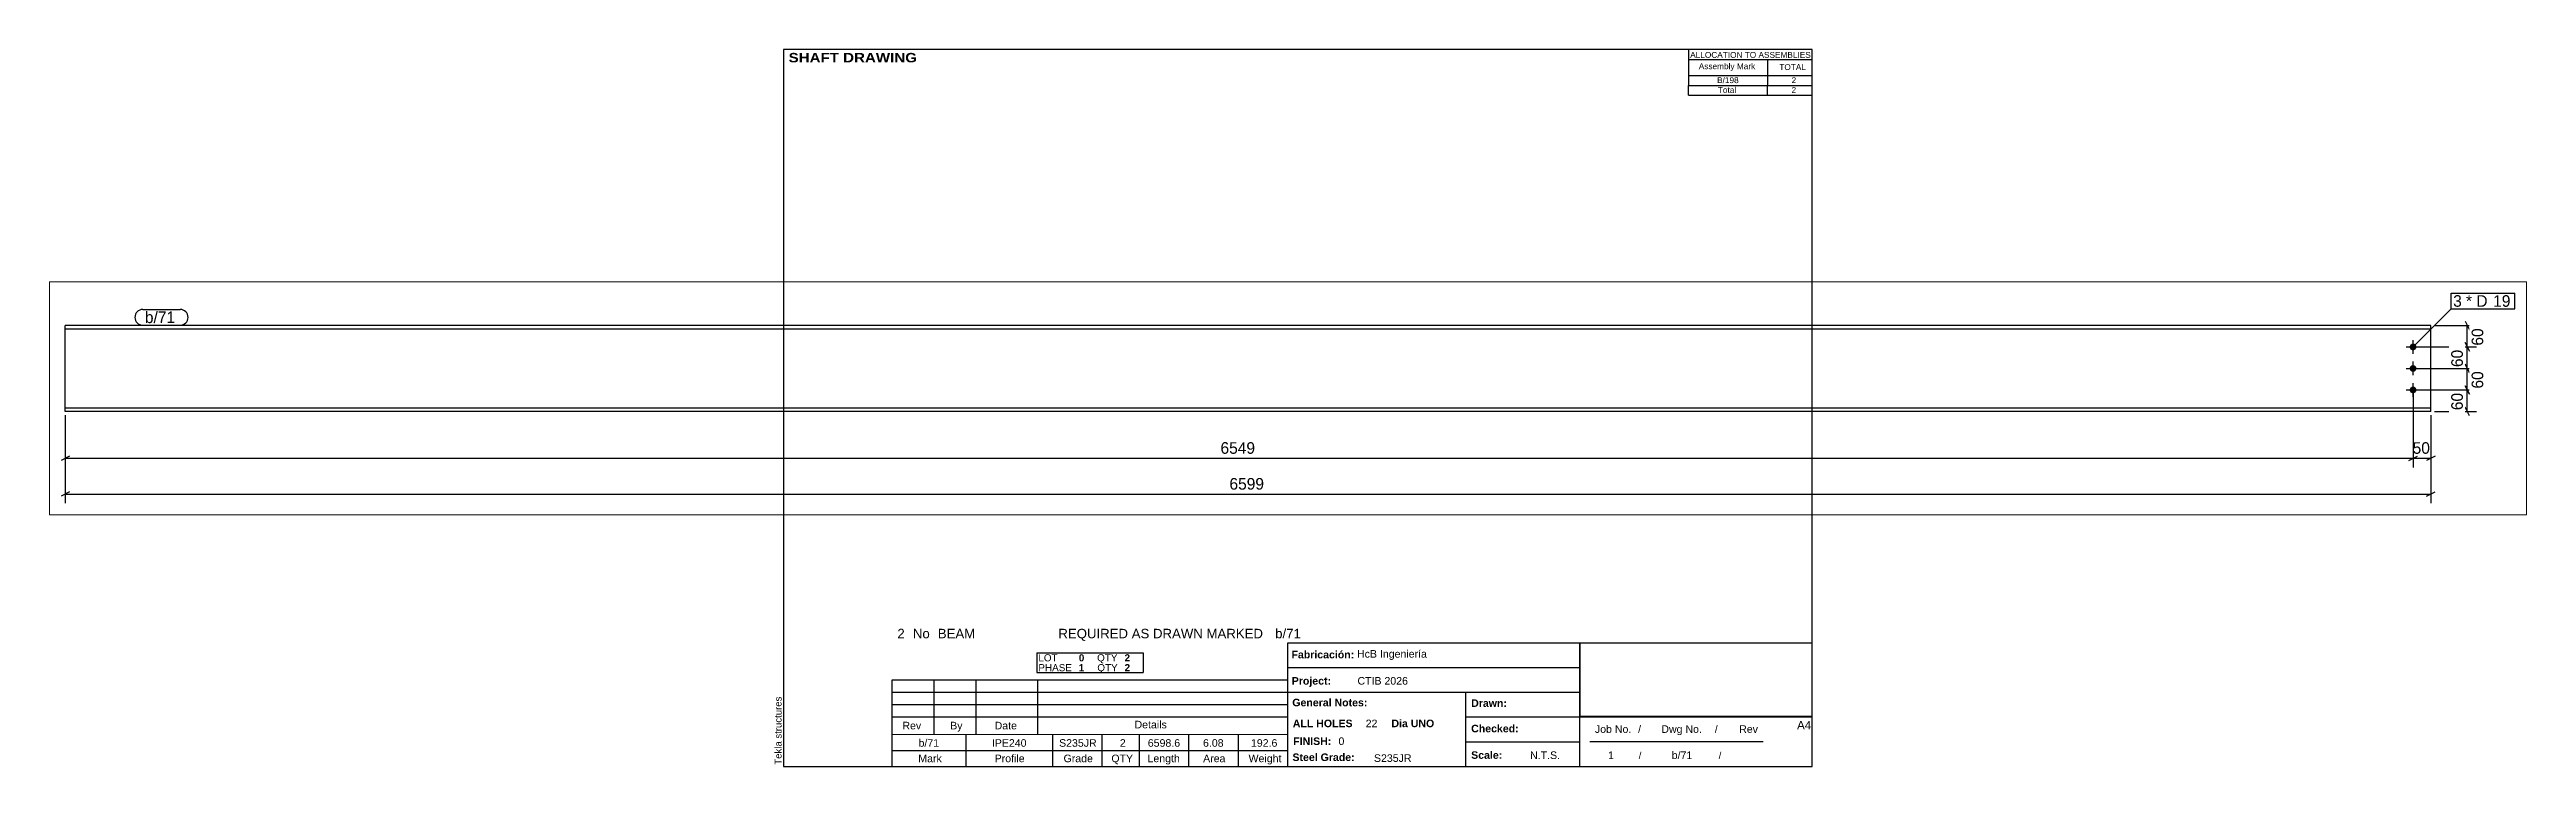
# Paper-space layout 'Layout1' of a CAD drawing. Header units: millimetres. Extents: x -200 to 491, y 5 to 205.
# The model-space entities are those that its viewports show. They can reach past a viewport. Long polylines and large blocks are cut down to what shows.
import ezdxf

# ---------------------------------------------------------------- set-up
doc = ezdxf.new("R2010")
doc.units = ezdxf.units.MM
doc.layers.add('Viewport layer', color=7, linetype='Continuous', plot=False)
doc.styles.add('Arial', font='ARIAL.TTF', dxfattribs={"height": 0.2})
doc.styles.add('Arial Black', font='ARIBLK.TTF', dxfattribs={"height": 0.2})
doc.styles.add('Arial Bold', font='ARIALBD.TTF', dxfattribs={"height": 0.2})
doc.styles.add('Comic Sans MS', font='COMIC.TTF', dxfattribs={"height": 0.2})

msp = doc.modelspace()

# ---------------------------------------------------------------- hatches: boundary and pattern name
at = {"linetype": 'Continuous'}
for points in [[(6583.1, 468, -1), (6602.1, 468, -1)], [(6583.1, 408, -1), (6602.1, 408, -1)], [(6583.1, 348, -1), (6602.1, 348, -1)]]:
    msp.add_hatch(color=3, dxfattribs=at).paths.add_polyline_path(points)

# ---------------------------------------------------------------- linework, layer by layer
at = {"color": 7, "linetype": 'Continuous'}
for p, q in [((44, 287.6), (44, 527.6)), ((6642.6, 527.6), (44, 527.6)), ((6642.6, 517.8), (44, 517.8)), ((6642.6, 287.6), (6642.6, 527.6)), ((6642.6, 297.4), (44, 297.4)), ((6642.6, 287.6), (44, 287.6))]:
    msp.add_line(p, q, dxfattribs=at)
at = {"color": 3, "linetype": 'Continuous'}
for p, q in [((6592.6, 449), (6592.6, 487)), ((6573.6, 468), (6611.6, 468)), ((6592.6, 389), (6592.6, 427)), ((6573.6, 408), (6611.6, 408)), ((6573.6, 348), (6611.6, 348)), ((6592.6, 329), (6592.6, 367))]:
    msp.add_line(p, q, dxfattribs=at)
at = {"color": 8, "linetype": 'Continuous'}
for p, q in [((6652.6, 527.6), (6772.4, 527.6)), ((6738, 539.6), (6750, 515.6)), ((6744, 468), (6744, 527.6)), ((6602.6, 468), (6772.4, 468)), ((6750, 456), (6738, 480)), ((6750, 396), (6738, 420)), ((6602.6, 408), (6769.6, 408)), ((6602.6, 348), (6769.6, 348)), ((6738, 360), (6750, 336)), ((6744, 287.6), (6744, 348)), ((44, 277.6), (44, 32)), ((44, 277.6), (44, 132)), ((6592.6, 338), (6592.6, 132)), ((6642.6, 277.6), (6642.6, 132)), ((6652.6, 287.6), (6769.6, 287.6)), ((6750, 275.6), (6738, 299.6)), ((56, 163.6), (32, 151.6)), ((6580.6, 151.6), (6604.6, 163.6)), ((6592.6, 157.6), (6642.6, 157.6)), ((6654.6, 163.6), (6630.6, 151.6)), ((56, 63.6), (32, 51.6)), ((44, 57.6), (6642.6, 57.6)), ((6630.6, 51.6), (6654.6, 63.6))]:
    msp.add_line(p, q, dxfattribs=at)

# ---------------------------------------------------------------- wipeouts: each hides what was drawn before it
at = {"color": 0}
msp.add_wipeout([(6730.7, 580.1), (6730.7, 612.1), (6704.6, 612.1), (6704.6, 580.1)], dxfattribs=at)

# ---------------------------------------------------------------- next in the draw order: wipeouts: each hides what was drawn before it
for points in [[(358.5, 534.6), (358.5, 566.6), (266, 566.6), (266, 534.6)], [(6730.7, 580.1), (6730.7, 612.1), (6704.6, 612.1), (6704.6, 580.1)], [(6794.8, 530.3), (6750, 530.3), (6750, 465.3), (6794.8, 465.3)], [(6738, 350.3), (6693.2, 350.3), (6693.2, 285.3), (6738, 285.3)], [(6650, 163.6), (6650, 208.4), (6585.1, 208.4), (6585.1, 163.6)], [(3401.8, 63.6), (3401.8, 108.4), (3284.8, 108.4), (3284.8, 63.6)]]:
    msp.add_wipeout(points, dxfattribs=at)

# ---------------------------------------------------------------- next in the draw order: linework, layer by layer
at = {"color": 7, "linetype": 'Continuous'}
msp.add_line((6698.6, 574.1), (6698.6, 618.1), dxfattribs=at)
at = {"color": 8, "linetype": 'Continuous'}
for p, q in [((6602.6, 468), (6769.6, 468)), ((6738, 480), (6750, 456)), ((6744, 408), (6744, 468)), ((6602.6, 348), (6772.4, 348)), ((6750, 336), (6738, 360)), ((6592.6, 338), (6592.6, 132)), ((6642.6, 277.6), (6642.6, 32)), ((44, 157.6), (6592.6, 157.6)), ((6580.6, 151.6), (6604.6, 163.6))]:
    msp.add_line(p, q, dxfattribs=at)

# ---------------------------------------------------------------- next in the draw order: texts
at = {"color": 3, "style": 'Comic Sans MS'}
for p in [(6788.4, 471.7), (6731.6, 291.7)]:
    msp.add_text('60', height=32.38, rotation=90.00021, dxfattribs=at).set_placement(p)
for s, p in [('50', (6591.5, 170)), ('6599', (3291.2, 70))]:
    msp.add_text(s, height=32.38, dxfattribs=at).set_placement(p)

# ---------------------------------------------------------------- next in the draw order: wipeouts: each hides what was drawn before it
at = {"color": 0}
for points in [[(358.5, 534.6), (358.5, 566.6), (266, 566.6), (266, 534.6)], [(6806.5, 580.1), (6806.5, 612.1), (6740.3, 612.1), (6740.3, 580.1)]]:
    msp.add_wipeout(points, dxfattribs=at)

# ---------------------------------------------------------------- next in the draw order: linework, layer by layer
at = {"color": 7, "linetype": 'Continuous'}
for p, q in [((260, 572.6), (364.5, 572.6)), ((260, 528.6), (364.5, 528.6))]:
    msp.add_line(p, q, dxfattribs=at)
for centre, start, end in [((260, 550.6), 90, 270), ((364.5, 550.6), 270, 90)]:
    msp.add_arc(centre, 22, start, end, dxfattribs=at)

# ---------------------------------------------------------------- next in the draw order: texts
at = {"color": 3, "style": 'Comic Sans MS'}
msp.add_text('b/71', height=32.38, dxfattribs=at).set_placement((266, 534.6))

# ---------------------------------------------------------------- next in the draw order: wipeouts: each hides what was drawn before it
at = {"color": 0}
for points in [[(6806.5, 580.1), (6806.5, 612.1), (6740.3, 612.1), (6740.3, 580.1)], [(6738, 470.5), (6693.2, 470.5), (6693.2, 405.5), (6738, 405.5)], [(3376.8, 163.6), (3376.8, 208.4), (3259.8, 208.4), (3259.8, 163.6)]]:
    msp.add_wipeout(points, dxfattribs=at)

# ---------------------------------------------------------------- next in the draw order: linework, layer by layer
at = {"color": 7, "linetype": 'Continuous'}
msp.add_line((6592.6, 468), (6698.6, 574.1), dxfattribs=at)
at = {"color": 8, "linetype": 'Continuous'}
for p, q in [((6738, 420), (6750, 396)), ((6602.6, 408), (6772.4, 408)), ((6744, 348), (6744, 408))]:
    msp.add_line(p, q, dxfattribs=at)

# ---------------------------------------------------------------- next in the draw order: texts
at = {"color": 3, "style": 'Comic Sans MS'}
for s, height, p in [('3', 32.4, (6704.6, 580.1)), ('6549', 32.38, (3266.2, 170))]:
    msp.add_text(s, height=height, dxfattribs=at).set_placement(p)
msp.add_text('60', height=32.38, rotation=90.00021, dxfattribs=at).set_placement((6731.6, 411.9))

# ---------------------------------------------------------------- next in the draw order: wipeouts: each hides what was drawn before it
at = {"color": 0}
msp.add_wipeout([(6861.4, 580.1), (6861.4, 612.1), (6816.1, 612.1), (6816.1, 580.1)], dxfattribs=at)

# ---------------------------------------------------------------- next in the draw order: wipeouts: each hides what was drawn before it
for points in [[(6861.4, 580.1), (6861.4, 612.1), (6816.1, 612.1), (6816.1, 580.1)], [(6794.8, 410.5), (6750, 410.5), (6750, 345.5), (6794.8, 345.5)]]:
    msp.add_wipeout(points, dxfattribs=at)

# ---------------------------------------------------------------- next in the draw order: linework, layer by layer
at = {"color": 7, "linetype": 'Continuous'}
for p, q in [((6698.6, 618.1), (6877, 618.1)), ((6698.6, 574.1), (6877, 574.1)), ((6877, 574.1), (6877, 618.1))]:
    msp.add_line(p, q, dxfattribs=at)

# ---------------------------------------------------------------- next in the draw order: texts
at = {"color": 3, "style": 'Comic Sans MS'}
for s, p in [('* D', (6740.3, 580.1)), ('19', (6816.1, 580.1))]:
    msp.add_text(s, height=32.38, dxfattribs=at).set_placement(p)
msp.add_text('60', height=32.38, rotation=90.00021, dxfattribs=at).set_placement((6788.4, 351.9))

psp = doc.layouts.get("Layout1")

# ---------------------------------------------------------------- linework, layer by layer
at = {"color": 5, "linetype": 'Continuous'}
for p, q in [((292, 205), (5, 205)), ((5, 205), (5, 5)), ((292, 5), (292, 205)), ((5, 5), (292, 5))]:
    psp.add_line(p, q, dxfattribs=at)
at = {"color": 7, "linetype": 'Continuous'}
for p, q in [((257.51, 205), (257.51, 197.75)), ((257.57, 202.24), (292, 202.24)), ((279.49, 202.24), (279.49, 197.75)), ((257.51, 197.75), (257.51, 195)), ((257.51, 192.23), (257.51, 194.99)), ((257.54, 194.99), (292, 194.99)), ((257.57, 197.75), (292, 197.75)), ((279.49, 197.75), (279.49, 195)), ((279.49, 192.23), (279.49, 194.99)), ((257.51, 192.23), (292, 192.23)), ((75.68, 36.74), (105.35, 36.74)), ((75.68, 36.74), (75.68, 33.98)), ((105.35, 36.74), (105.35, 33.98)), ((145.72, 5), (145.72, 39.5)), ((145.75, 39.5), (292, 39.5)), ((227.14, 5), (227.14, 39.5)), ((35.31, 13.97), (35.31, 29.15)), ((35.31, 29.15), (145.71, 29.15)), ((47.04, 13.97), (47.04, 29.15)), ((58.77, 13.97), (58.77, 29.15)), ((75.68, 33.98), (75.68, 31.22)), ((75.68, 31.22), (105.35, 31.22)), ((76.02, 13.97), (76.02, 29.15)), ((105.35, 33.98), (105.35, 31.22)), ((145.71, 13.97), (145.71, 29.15)), ((145.72, 32.6), (227.14, 32.6)), ((35.31, 25.7), (145.71, 25.7)), ((35.31, 22.25), (145.71, 22.25)), ((145.72, 25.7), (227.14, 25.7)), ((195.4, 5), (195.4, 25.7)), ((35.31, 18.8), (145.71, 18.8)), ((35.31, 13.96), (145.71, 13.97)), ((35.31, 9.49), (35.31, 13.96)), ((56.01, 9.49), (56.01, 13.97)), ((80.16, 9.49), (80.16, 13.97)), ((93.96, 9.49), (93.96, 13.97)), ((104.31, 9.49), (104.31, 13.97)), ((118.11, 9.49), (118.11, 13.97)), ((131.91, 9.49), (131.91, 13.97)), ((195.4, 18.8), (292, 18.8)), ((35.31, 9.48), (145.72, 9.49)), ((35.31, 5), (35.31, 9.48)), ((56.01, 5), (56.01, 9.48)), ((80.16, 5), (80.16, 9.48)), ((93.96, 5), (93.96, 9.48)), ((104.31, 5), (104.31, 9.48)), ((118.11, 5), (118.11, 9.48)), ((131.91, 5), (131.91, 9.48)), ((195.4, 11.9), (227.14, 11.9)), ((229.99, 11.92), (278.29, 11.92))]:
    psp.add_line(p, q, dxfattribs=at)
at = {"color": 2, "linetype": 'Continuous'}
for p, q in [((227.28, 39.46), (291.86, 39.46)), ((227.29, 19.02), (227.29, 39.46)), ((291.96, 19.03), (291.96, 39.47)), ((227.28, 19.03), (291.86, 19.03))]:
    psp.add_line(p, q, dxfattribs=at)

# ---------------------------------------------------------------- texts
at = {"color": 7}
for s, height, style, p in [(' SHAFT DRAWING', 2.6342, 'Arial Black', (5.3, 201.42)), ('ALLOCATION TO ASSEMBLIES', 1.6475, 'Arial', (257.95, 202.68)), ('Assembly Mark', 1.6475, 'Arial', (260.35, 199.52)), ('TOTAL', 1.648, 'Arial', (282.81, 199.28)), ('2', 2.64, 'Arial', (36.8, 40.76)), ('No', 2.636, 'Arial', (41.13, 40.76)), ('BEAM', 2.636, 'Arial', (48.08, 40.76)), ('REQUIRED AS DRAWN MARKED', 2.636, 'Arial', (81.71, 40.76)), ('b/71', 2.636, 'Arial', (142.18, 40.76)), ('b/71', 2.109, 'Arial', (42.71, 10.5)), ('IPE240', 2.109, 'Arial', (63.17, 10.5)), ('S235JR', 2.109, 'Arial', (81.91, 10.5)), ('2', 2.11, 'Arial', (98.86, 10.5)), ('6598.6', 2.109, 'Arial', (106.66, 10.5)), ('6.08', 2.109, 'Arial', (122.06, 10.5)), ('192.6', 2.109, 'Arial', (135.43, 10.5)), ('FINISH:', 2.107, 'Arial Bold', (147.22, 11)), ('0', 2.11, 'Arial', (159.84, 11))]:
    psp.add_text(s, height=height, dxfattribs=dict(at, style=style)).set_placement(p)
at = {"color": 7, "linetype": 'Continuous'}
for s, height, style, p in [('B/198', 1.648, 'Arial', (265.45, 195.63)), ('Total', 1.648, 'Arial', (265.67, 192.88)), ('2', 1.65, 'Arial', (286.21, 192.88)), ('2', 1.65, 'Arial', (286.23, 195.63)), ('LOT', 1.977, 'Arial', (76.13, 34.33)), ('0', 1.98, 'Arial Bold', (87.41, 34.33)), ('QTY', 1.977, 'Arial', (92.51, 34.33)), ('2', 1.98, 'Arial Bold', (100.18, 34.33)), ('Fabricación:', 2.1074, 'Arial Bold', (146.73, 35.16)), ('HcB Ingeniería', 2.1088, 'Arial', (165.02, 35.36)), ('PHASE', 1.977, 'Arial', (76.13, 31.57)), ('1', 1.98, 'Arial Bold', (87.41, 31.57)), ('QTY', 1.977, 'Arial', (92.58, 31.57)), ('2', 1.98, 'Arial Bold', (100.18, 31.57)), ('Project:', 2.107, 'Arial Bold', (146.81, 27.83)), ('CTIB 2026', 2.109, 'Arial', (165.14, 27.83)), ('General Notes:', 2.1074, 'Arial Bold', (146.96, 21.78)), ('Drawn:', 2.107, 'Arial Bold', (196.85, 21.62)), ('Rev', 2.109, 'Arial', (38.21, 15.35)), ('By', 2.109, 'Arial', (51.53, 15.35)), ('Date', 2.109, 'Arial', (63.94, 15.35)), ('Details', 2.109, 'Arial', (102.96, 15.63)), ('ALL HOLES', 2.107, 'Arial Bold', (147.1, 15.96)), ('22', 2.109, 'Arial', (167.43, 15.96)), ('Dia UNO', 2.107, 'Arial Bold', (174.62, 15.96)), ('Checked:', 2.107, 'Arial Bold', (196.85, 14.53)), ('Job No.', 2.109, 'Arial', (231.37, 14.37)), ('/', 2.11, 'Arial', (243.42, 14.37)), ('Dwg No.', 2.109, 'Arial', (249.91, 14.37)), ('/', 2.11, 'Arial', (264.81, 14.37)), ('Rev', 2.109, 'Arial', (271.61, 14.37)), ('A4', 2.307, 'Arial', (287.76, 15.38)), ('Mark', 2.109, 'Arial', (42.64, 6.19)), ('Profile', 2.109, 'Arial', (63.95, 6.19)), ('Grade', 2.109, 'Arial', (83.16, 6.19)), ('QTY', 2.109, 'Arial', (96.49, 6.19)), ('Length', 2.109, 'Arial', (106.58, 6.19)), ('Area', 2.109, 'Arial', (122.09, 6.19)), ('Weight', 2.109, 'Arial', (134.77, 6.19)), ('Steel Grade:', 2.1074, 'Arial Bold', (147.01, 6.52)), ('S235JR', 2.109, 'Arial', (169.74, 6.28)), ('Scale:', 2.107, 'Arial Bold', (196.85, 7.13)), ('N.T.S.', 2.109, 'Arial', (213.29, 7.08)), ('1', 2.11, 'Arial', (235.04, 7.08)), ('/', 1.98, 'Arial', (243.58, 7.08)), ('b/71', 2.109, 'Arial', (252.8, 7.08)), ('/', 1.98, 'Arial', (265.88, 7.08))]:
    psp.add_text(s, height=height, dxfattribs=dict(at, style=style)).set_placement(p)
at = {"color": 174, "linetype": 'Continuous', "style": 'Arial'}
psp.add_text('Tekla structures', height=1.9102, rotation=90, dxfattribs=at).set_placement((4.5, 5.5))

# ---------------------------------------------------------------- viewports
at = {"layer": 'Viewport layer', "view_target_point": (3454.48, 325.03)}
psp.add_viewport(center=(145.76, 107.73), size=(690.9, 65.0065), view_center_point=(0, 0), view_height=650.065, dxfattribs=at)

doc.saveas('drawing.dxf')
